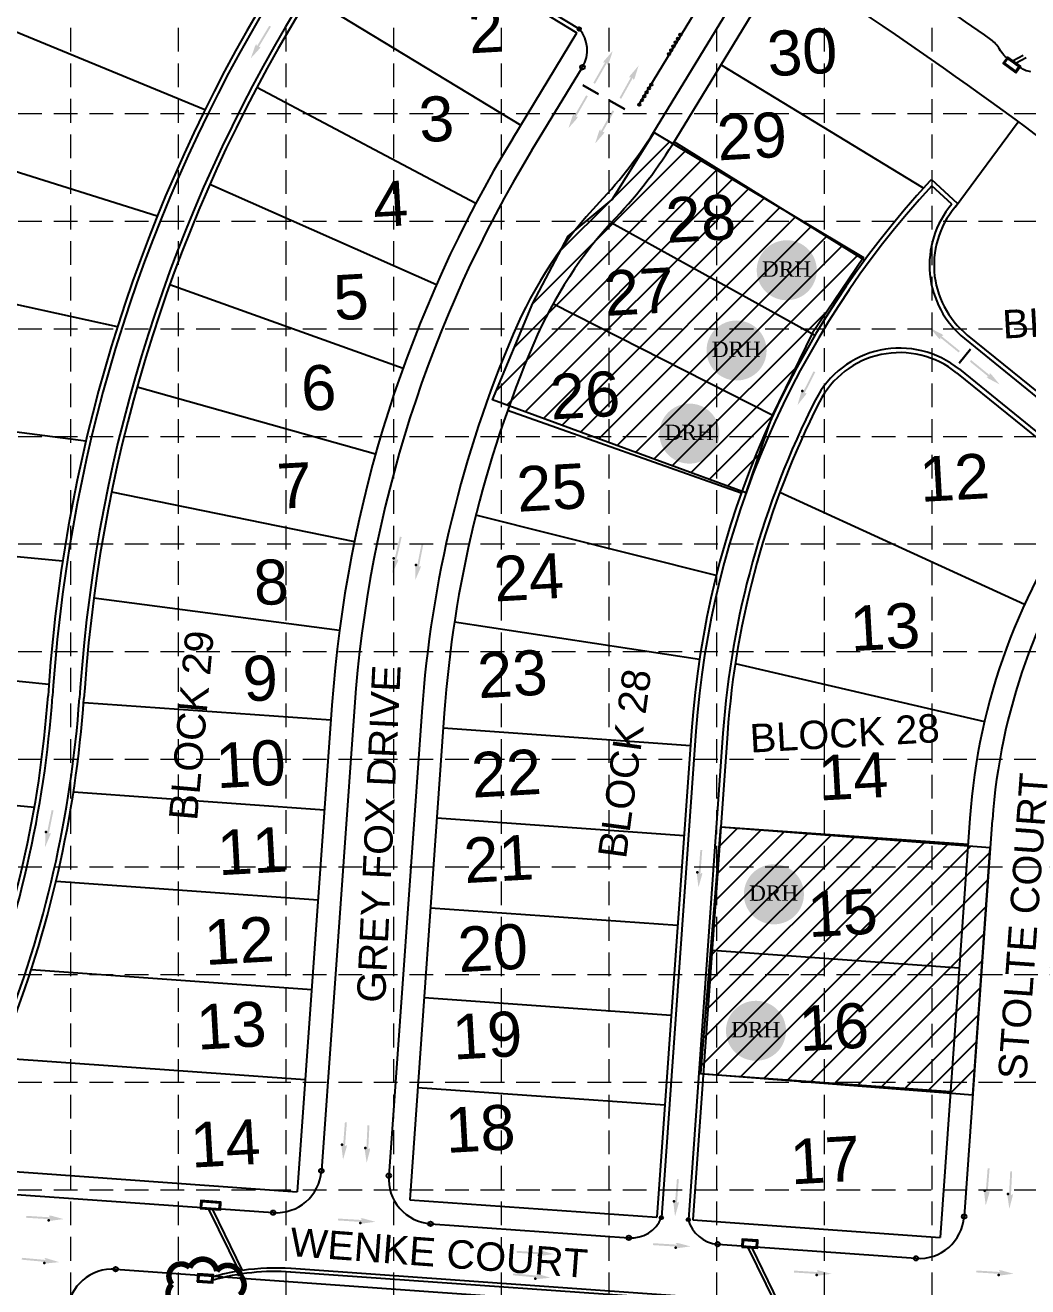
# Model space of a CAD drawing. Header units: feet. Extents: x 7707 to 9528, y 2602 to 5512.
# Drawn here: x 8553 to 8976, y 4470 to 5003 of the extents above; entities that cross this region are included whole.
import ezdxf
from ezdxf.enums import TextEntityAlignment as Align

# ---------------------------------------------------------------- set-up
doc = ezdxf.new("R2010")
doc.units = ezdxf.units.FT
doc.header["$LTSCALE"] = 0.4
doc.header["$MEASUREMENT"] = 0
doc.linetypes.add('HIDDEN', pattern=[0.375, 0.25, -0.125])
for name, color, linetype in [('1 LOT NUMBER', 7, 'Continuous'), ('BASE', 7, 'Continuous'), ('grid', 254, 'HIDDEN'), ('LEGEND', 7, 'Continuous'), ('LOT NUM', 7, 'Continuous'), ('LOTLINE', 7, 'Continuous'), ('PAVING', 7, 'Continuous'), ('ROW', 7, 'Continuous'), ('SODDED LOT', 2, 'Continuous'), ('STORM', 7, 'Continuous'), ('STORM INLET', 7, 'Continuous')]:
    doc.layers.add(name, color=color, linetype=linetype)
doc.styles.add('DRHorton', font='dutcheb.ttf')
doc.styles.get("Standard").update_dxf_attribs({"font": 'ARIAL.TTF'})

# ---------------------------------------------------------------- blocks, each defined once
blk = doc.blocks.new('DRHorton')
h = blk.add_hatch(color=1)
h.paths.add_polyline_path([(78.7, 25.78, 1), (40.43, 25.78, 1)])
h.paths.add_polyline_path([(42.33, 17.91), (76.5, 17.91), (76.5, 34.87), (42.33, 34.87)], flags=24)
at = {"layer": 'BASE', "color": 176, "style": 'DRHorton'}
blk.add_text('DRH', height=9.814, dxfattribs=at).set_placement((59.39, 21.64), align=Align.CENTER)

msp = doc.modelspace()

# ---------------------------------------------------------------- hatches: boundary and pattern name
at = {"layer": 'PAVING', "linetype": 'Continuous', "lineweight": 30}
h = msp.add_hatch(color=256, dxfattribs=at)
edge = h.paths.add_edge_path()
edge.add_line((8652.2, 4993.47), (8651.53, 4993.27))
edge.add_line((8651.53, 4993.27), (8656.7, 5001.9))
edge.add_line((8656.7, 5001.9), (8656, 5002.32))
edge.add_line((8656, 5002.32), (8650.83, 4993.69))
edge.add_line((8650.83, 4993.69), (8650.6, 4994.44))
edge.add_line((8650.6, 4994.44), (8650.6, 4994.44))
edge.add_ellipse((8650.31, 4994.02), major_axis=(0.273, 0.456), ratio=0.285714, start_angle=345.5033, end_angle=485.8315)
edge.add_line((8650.04, 4993.81), (8650.04, 4993.81))
edge.add_line((8650.04, 4993.81), (8648.21, 4988.57))
edge.add_line((8648.21, 4988.57), (8651.93, 4992.68))
edge.add_line((8651.93, 4992.68), (8651.93, 4992.68))
edge.add_ellipse((8651.98, 4993.01), major_axis=(0.273, 0.456), ratio=0.285714, start_angle=235.2731, end_angle=377.1827)
edge.add_line((8652.2, 4993.47), (8652.2, 4993.47))
edge.add_line((8652.2, 4993.47), (8652.2, 4993.47))
edge.add_line((8652.2, 4993.47), (8652.2, 4993.47))
h = msp.add_hatch(color=256, dxfattribs=at)
edge = h.paths.add_edge_path()
edge.add_line((8796.97, 4986.75), (8797.63, 4986.96))
edge.add_line((8797.63, 4986.96), (8792.64, 4978.23))
edge.add_line((8792.64, 4978.23), (8793.35, 4977.83))
edge.add_line((8793.35, 4977.83), (8798.34, 4986.55))
edge.add_line((8798.34, 4986.55), (8798.59, 4985.82))
edge.add_line((8798.59, 4985.82), (8798.59, 4985.81))
edge.add_ellipse((8798.87, 4986.24), major_axis=(-0.264, -0.462), ratio=0.285714, start_angle=345.5033, end_angle=485.8315)
edge.add_line((8799.14, 4986.45), (8799.13, 4986.45))
edge.add_line((8799.13, 4986.45), (8800.86, 4991.73))
edge.add_line((8800.86, 4991.73), (8797.22, 4987.54))
edge.add_line((8797.22, 4987.54), (8797.22, 4987.54))
edge.add_ellipse((8797.18, 4987.22), major_axis=(-0.264, -0.462), ratio=0.285714, start_angle=235.2731, end_angle=377.1827)
edge.add_line((8796.97, 4986.75), (8796.97, 4986.75))
edge.add_line((8796.97, 4986.75), (8796.97, 4986.75))
edge.add_line((8796.97, 4986.75), (8796.97, 4986.75))
h = msp.add_hatch(color=256, dxfattribs=at)
edge = h.paths.add_edge_path()
edge.add_line((8807.91, 4980.48), (8808.57, 4980.69))
edge.add_line((8808.57, 4980.69), (8803.69, 4971.91))
edge.add_line((8803.69, 4971.91), (8804.4, 4971.51))
edge.add_line((8804.4, 4971.51), (8809.29, 4980.3))
edge.add_line((8809.29, 4980.3), (8809.54, 4979.56))
edge.add_line((8809.54, 4979.56), (8809.54, 4979.56))
edge.add_ellipse((8809.82, 4979.99), major_axis=(-0.259, -0.465), ratio=0.285714, start_angle=345.5033, end_angle=485.8315)
edge.add_line((8810.08, 4980.2), (8810.08, 4980.2))
edge.add_line((8810.08, 4980.2), (8811.74, 4985.5))
edge.add_line((8811.74, 4985.5), (8808.15, 4981.27))
edge.add_line((8808.15, 4981.27), (8808.15, 4981.27))
edge.add_ellipse((8808.12, 4980.94), major_axis=(-0.259, -0.465), ratio=0.285714, start_angle=235.2731, end_angle=377.1827)
edge.add_line((8807.91, 4980.48), (8807.91, 4980.48))
edge.add_line((8807.91, 4980.48), (8807.91, 4980.48))
edge.add_line((8807.91, 4980.48), (8807.91, 4980.48))
h = msp.add_hatch(color=256, dxfattribs=at)
edge = h.paths.add_edge_path()
edge.add_line((8784.45, 4964.93), (8784.6, 4964.24))
edge.add_line((8784.6, 4964.24), (8789.62, 4972.96))
edge.add_line((8789.62, 4972.96), (8790.33, 4972.55))
edge.add_line((8790.33, 4972.55), (8785.31, 4963.84))
edge.add_line((8785.31, 4963.84), (8786.07, 4964))
edge.add_line((8786.07, 4964), (8786.07, 4964))
edge.add_ellipse((8785.85, 4963.54), major_axis=(0.265, 0.461), ratio=0.285714, start_angle=-125.8315, end_angle=14.4967, ccw=False)
edge.add_line((8785.8, 4963.21), (8785.8, 4963.21))
edge.add_line((8785.8, 4963.21), (8782.11, 4959.05))
edge.add_line((8782.11, 4959.05), (8783.9, 4964.31))
edge.add_line((8783.9, 4964.31), (8783.9, 4964.31))
edge.add_ellipse((8784.16, 4964.51), major_axis=(0.265, 0.461), ratio=0.285714, start_angle=-17.1827, end_angle=124.7269, ccw=False)
edge.add_line((8784.45, 4964.93), (8784.45, 4964.93))
edge.add_line((8784.45, 4964.93), (8784.45, 4964.93))
edge.add_line((8784.45, 4964.93), (8784.45, 4964.93))
h = msp.add_hatch(color=256, dxfattribs=at)
edge = h.paths.add_edge_path()
edge.add_line((8795.65, 4958.5), (8795.81, 4957.82))
edge.add_line((8795.81, 4957.82), (8800.72, 4966.6))
edge.add_line((8800.72, 4966.6), (8801.44, 4966.2))
edge.add_line((8801.44, 4966.2), (8796.52, 4957.43))
edge.add_line((8796.52, 4957.43), (8797.28, 4957.6))
edge.add_line((8797.28, 4957.6), (8797.28, 4957.6))
edge.add_ellipse((8797.07, 4957.13), major_axis=(0.26, 0.464), ratio=0.285714, start_angle=-125.8315, end_angle=14.4967, ccw=False)
edge.add_line((8797.02, 4956.8), (8797.02, 4956.8))
edge.add_line((8797.02, 4956.8), (8793.38, 4952.6))
edge.add_line((8793.38, 4952.6), (8795.1, 4957.88))
edge.add_line((8795.1, 4957.88), (8795.1, 4957.88))
edge.add_ellipse((8795.36, 4958.08), major_axis=(0.26, 0.464), ratio=0.285714, start_angle=-17.1827, end_angle=124.7269, ccw=False)
edge.add_line((8795.65, 4958.5), (8795.65, 4958.5))
edge.add_line((8795.65, 4958.5), (8795.65, 4958.5))
edge.add_line((8795.65, 4958.5), (8795.65, 4958.5))
h = msp.add_hatch(color=256, dxfattribs=at)
edge = h.paths.add_edge_path()
edge.add_line((8938.98, 4870.14), (8938.88, 4870.83))
edge.add_line((8938.88, 4870.83), (8946.7, 4864.5))
edge.add_line((8946.7, 4864.5), (8947.21, 4865.13))
edge.add_line((8947.21, 4865.13), (8939.4, 4871.46))
edge.add_line((8939.4, 4871.46), (8940.17, 4871.58))
edge.add_line((8940.17, 4871.58), (8940.17, 4871.58))
edge.add_ellipse((8939.79, 4871.94), major_axis=(0.413, -0.335), ratio=0.285714, start_angle=345.5033, end_angle=485.8315)
edge.add_line((8939.63, 4872.23), (8939.63, 4872.23))
edge.add_line((8939.63, 4872.23), (8934.69, 4874.78))
edge.add_line((8934.69, 4874.78), (8938.25, 4870.51))
edge.add_line((8938.25, 4870.51), (8938.25, 4870.51))
edge.add_ellipse((8938.56, 4870.42), major_axis=(0.413, -0.335), ratio=0.285714, start_angle=235.2731, end_angle=377.1827)
edge.add_line((8938.98, 4870.14), (8938.98, 4870.14))
edge.add_line((8938.98, 4870.14), (8938.98, 4870.14))
edge.add_line((8938.98, 4870.14), (8938.98, 4870.14))
h = msp.add_hatch(color=256, dxfattribs=at)
edge = h.paths.add_edge_path()
edge.add_line((8958.51, 4854.27), (8959.21, 4854.31))
edge.add_line((8959.21, 4854.31), (8951.42, 4860.66))
edge.add_line((8951.42, 4860.66), (8951.93, 4861.3))
edge.add_line((8951.93, 4861.3), (8959.73, 4854.95))
edge.add_line((8959.73, 4854.95), (8959.69, 4855.72))
edge.add_line((8959.69, 4855.72), (8959.69, 4855.72))
edge.add_ellipse((8960.11, 4855.43), major_axis=(-0.412, 0.336), ratio=0.285714, start_angle=-125.8315, end_angle=14.4967, ccw=False)
edge.add_line((8960.43, 4855.33), (8960.43, 4855.33))
edge.add_line((8960.43, 4855.33), (8963.94, 4851.02))
edge.add_line((8963.94, 4851.02), (8959.03, 4853.62))
edge.add_line((8959.03, 4853.62), (8959.03, 4853.62))
edge.add_ellipse((8958.88, 4853.91), major_axis=(-0.412, 0.336), ratio=0.285714, start_angle=-17.1827, end_angle=124.7269, ccw=False)
edge.add_line((8958.51, 4854.27), (8958.51, 4854.27))
edge.add_line((8958.51, 4854.27), (8958.51, 4854.27))
edge.add_line((8958.51, 4854.27), (8958.51, 4854.27))
h = msp.add_hatch(color=256, dxfattribs=at)
edge = h.paths.add_edge_path()
edge.add_line((8882.44, 4847.44), (8881.69, 4847.24))
edge.add_line((8881.69, 4847.24), (8886.26, 4856.2))
edge.add_line((8886.26, 4856.2), (8885.53, 4856.56))
edge.add_line((8885.53, 4856.56), (8880.96, 4847.61))
edge.add_line((8880.96, 4847.61), (8880.77, 4848.28))
edge.add_line((8880.77, 4848.28), (8880.77, 4848.28))
edge.add_ellipse((8880.5, 4847.85), major_axis=(0.242, 0.474), ratio=0.285714, start_angle=342.8173, end_angle=484.7269)
edge.add_line((8880.25, 4847.63), (8880.25, 4847.63))
edge.add_line((8880.25, 4847.63), (8878.74, 4842.29))
edge.add_line((8878.74, 4842.29), (8882.21, 4846.63))
edge.add_line((8882.21, 4846.63), (8882.21, 4846.63))
edge.add_ellipse((8882.24, 4846.96), major_axis=(0.242, 0.474), ratio=0.285714, start_angle=234.1685, end_angle=374.4967)
edge.add_line((8882.44, 4847.44), (8882.44, 4847.44))
edge.add_line((8882.44, 4847.44), (8882.44, 4847.44))
h = msp.add_hatch(color=256, dxfattribs=at)
edge = h.paths.add_edge_path()
edge.add_line((8710.26, 4777.22), (8709.58, 4776.85))
edge.add_line((8709.58, 4776.85), (8711.84, 4786.64))
edge.add_line((8711.84, 4786.64), (8711.04, 4786.82))
edge.add_line((8711.04, 4786.82), (8708.79, 4777.03))
edge.add_line((8708.79, 4777.03), (8708.44, 4777.63))
edge.add_line((8708.44, 4777.63), (8708.44, 4777.63))
edge.add_ellipse((8708.28, 4777.15), major_axis=(0.119, 0.518), ratio=0.285714, start_angle=342.8173, end_angle=484.7269)
edge.add_line((8708.09, 4776.88), (8708.09, 4776.88))
edge.add_line((8708.09, 4776.88), (8707.92, 4771.33))
edge.add_line((8707.92, 4771.33), (8710.23, 4776.38))
edge.add_line((8710.23, 4776.38), (8710.23, 4776.38))
edge.add_ellipse((8710.18, 4776.71), major_axis=(0.119, 0.518), ratio=0.285714, start_angle=234.1685, end_angle=374.4967)
edge.add_line((8710.26, 4777.22), (8710.26, 4777.22))
edge.add_line((8710.26, 4777.22), (8710.26, 4777.22))
h = msp.add_hatch(color=256, dxfattribs=at)
edge = h.paths.add_edge_path()
edge.add_line((8719.75, 4774.46), (8719.09, 4774.07))
edge.add_line((8719.09, 4774.07), (8721.06, 4783.93))
edge.add_line((8721.06, 4783.93), (8720.26, 4784.08))
edge.add_line((8720.26, 4784.08), (8718.28, 4774.23))
edge.add_line((8718.28, 4774.23), (8717.92, 4774.82))
edge.add_line((8717.92, 4774.82), (8717.92, 4774.82))
edge.add_ellipse((8717.77, 4774.33), major_axis=(0.105, 0.522), ratio=0.285714, start_angle=342.8173, end_angle=484.7269)
edge.add_line((8717.59, 4774.06), (8717.59, 4774.06))
edge.add_line((8717.59, 4774.06), (8717.58, 4768.51))
edge.add_line((8717.58, 4768.51), (8719.75, 4773.62))
edge.add_line((8719.75, 4773.62), (8719.75, 4773.62))
edge.add_ellipse((8719.69, 4773.95), major_axis=(0.105, 0.522), ratio=0.285714, start_angle=234.1685, end_angle=374.4967)
edge.add_line((8719.75, 4774.47), (8719.75, 4774.46))
edge.add_line((8719.75, 4774.46), (8719.75, 4774.46))
h = msp.add_hatch(color=256, dxfattribs=at)
edge = h.paths.add_edge_path()
edge.add_line((8563.69, 4661.89), (8563.02, 4661.49))
edge.add_line((8563.02, 4661.49), (8565.03, 4671.35))
edge.add_line((8565.03, 4671.35), (8564.23, 4671.51))
edge.add_line((8564.23, 4671.51), (8562.22, 4661.66))
edge.add_line((8562.22, 4661.66), (8561.86, 4662.25))
edge.add_line((8561.86, 4662.25), (8561.85, 4662.25))
edge.add_ellipse((8561.71, 4661.76), major_axis=(0.106, 0.521), ratio=0.285714, start_angle=342.8173, end_angle=484.7269)
edge.add_line((8561.53, 4661.49), (8561.53, 4661.49))
edge.add_line((8561.53, 4661.49), (8561.49, 4655.94))
edge.add_line((8561.49, 4655.94), (8563.68, 4661.05))
edge.add_line((8563.68, 4661.05), (8563.68, 4661.05))
edge.add_ellipse((8563.62, 4661.38), major_axis=(0.106, 0.521), ratio=0.285714, start_angle=234.1685, end_angle=374.4967)
edge.add_line((8563.69, 4661.89), (8563.69, 4661.89))
edge.add_line((8563.69, 4661.89), (8563.69, 4661.89))
h = msp.add_hatch(color=256, dxfattribs=at)
edge = h.paths.add_edge_path()
edge.add_line((8838.41, 4645.04), (8837.79, 4644.56))
edge.add_line((8837.79, 4644.56), (8838.58, 4654.59))
edge.add_line((8838.58, 4654.59), (8837.76, 4654.65))
edge.add_line((8837.76, 4654.65), (8836.98, 4644.63))
edge.add_line((8836.98, 4644.63), (8836.54, 4645.17))
edge.add_line((8836.54, 4645.17), (8836.54, 4645.17))
edge.add_ellipse((8836.46, 4644.67), major_axis=(0.042, 0.53), ratio=0.285714, start_angle=342.8173, end_angle=484.7269)
edge.add_line((8836.31, 4644.38), (8836.31, 4644.38))
edge.add_line((8836.31, 4644.38), (8836.96, 4638.87))
edge.add_line((8836.96, 4638.87), (8838.5, 4644.2))
edge.add_line((8838.5, 4644.2), (8838.5, 4644.2))
edge.add_ellipse((8838.4, 4644.52), major_axis=(0.042, 0.53), ratio=0.285714, start_angle=234.1685, end_angle=374.4967)
edge.add_line((8838.41, 4645.04), (8838.41, 4645.04))
edge.add_line((8838.41, 4645.04), (8838.41, 4645.04))
h = msp.add_hatch(color=256, dxfattribs=at)
edge = h.paths.add_edge_path()
edge.add_line((8688.55, 4530.21), (8687.93, 4529.74))
edge.add_line((8687.93, 4529.74), (8688.71, 4539.76))
edge.add_line((8688.71, 4539.76), (8687.89, 4539.82))
edge.add_line((8687.89, 4539.82), (8687.12, 4529.8))
edge.add_line((8687.12, 4529.8), (8686.68, 4530.35))
edge.add_line((8686.68, 4530.35), (8686.68, 4530.35))
edge.add_ellipse((8686.6, 4529.85), major_axis=(0.041, 0.53), ratio=0.285714, start_angle=342.8173, end_angle=484.7269)
edge.add_line((8686.45, 4529.55), (8686.45, 4529.55))
edge.add_line((8686.45, 4529.55), (8687.1, 4524.04))
edge.add_line((8687.1, 4524.04), (8688.64, 4529.38))
edge.add_line((8688.64, 4529.38), (8688.64, 4529.38))
edge.add_ellipse((8688.54, 4529.7), major_axis=(0.041, 0.53), ratio=0.285714, start_angle=234.1685, end_angle=374.4967)
edge.add_line((8688.55, 4530.22), (8688.55, 4530.21))
edge.add_line((8688.55, 4530.21), (8688.55, 4530.21))
h = msp.add_hatch(color=256, dxfattribs=at)
edge = h.paths.add_edge_path()
edge.add_line((8698.34, 4528.89), (8697.74, 4528.4))
edge.add_line((8697.74, 4528.4), (8698.23, 4538.45))
edge.add_line((8698.23, 4538.45), (8697.42, 4538.48))
edge.add_line((8697.42, 4538.48), (8696.92, 4528.44))
edge.add_line((8696.92, 4528.44), (8696.47, 4528.97))
edge.add_line((8696.47, 4528.97), (8696.47, 4528.98))
edge.add_ellipse((8696.4, 4528.47), major_axis=(0.026, 0.531), ratio=0.285714, start_angle=342.8173, end_angle=484.7269)
edge.add_line((8696.26, 4528.17), (8696.26, 4528.17))
edge.add_line((8696.26, 4528.17), (8697.07, 4522.68))
edge.add_line((8697.07, 4522.68), (8698.46, 4528.06))
edge.add_line((8698.46, 4528.06), (8698.46, 4528.06))
edge.add_ellipse((8698.35, 4528.38), major_axis=(0.026, 0.531), ratio=0.285714, start_angle=234.1685, end_angle=374.4967)
edge.add_line((8698.34, 4528.89), (8698.34, 4528.89))
edge.add_line((8698.34, 4528.89), (8698.34, 4528.89))
h = msp.add_hatch(color=256, dxfattribs=at)
edge = h.paths.add_edge_path()
edge.add_line((8959.55, 4510.83), (8958.94, 4510.36))
edge.add_line((8958.94, 4510.36), (8959.74, 4520.38))
edge.add_line((8959.74, 4520.38), (8958.92, 4520.45))
edge.add_line((8958.92, 4520.45), (8958.12, 4510.43))
edge.add_line((8958.12, 4510.43), (8957.69, 4510.97))
edge.add_line((8957.69, 4510.97), (8957.69, 4510.97))
edge.add_ellipse((8957.6, 4510.47), major_axis=(0.042, 0.53), ratio=0.285714, start_angle=342.8173, end_angle=484.7269)
edge.add_line((8957.45, 4510.18), (8957.45, 4510.18))
edge.add_line((8957.45, 4510.18), (8958.09, 4504.66))
edge.add_line((8958.09, 4504.66), (8959.65, 4510))
edge.add_line((8959.65, 4510), (8959.65, 4510))
edge.add_ellipse((8959.55, 4510.32), major_axis=(0.042, 0.53), ratio=0.285714, start_angle=234.1685, end_angle=374.4967)
edge.add_line((8959.55, 4510.83), (8959.55, 4510.83))
edge.add_line((8959.55, 4510.83), (8959.55, 4510.83))
h = msp.add_hatch(color=256, dxfattribs=at)
edge = h.paths.add_edge_path()
edge.add_line((8969.35, 4509.49), (8968.74, 4509))
edge.add_line((8968.74, 4509), (8969.26, 4519.04))
edge.add_line((8969.26, 4519.04), (8968.44, 4519.08))
edge.add_line((8968.44, 4519.08), (8967.93, 4509.04))
edge.add_line((8967.93, 4509.04), (8967.48, 4509.58))
edge.add_line((8967.48, 4509.58), (8967.48, 4509.58))
edge.add_ellipse((8967.41, 4509.07), major_axis=(0.027, 0.531), ratio=0.285714, start_angle=342.8173, end_angle=484.7269)
edge.add_line((8967.27, 4508.78), (8967.27, 4508.78))
edge.add_line((8967.27, 4508.78), (8968.06, 4503.28))
edge.add_line((8968.06, 4503.28), (8969.46, 4508.66))
edge.add_line((8969.46, 4508.66), (8969.46, 4508.66))
edge.add_ellipse((8969.36, 4508.98), major_axis=(0.027, 0.531), ratio=0.285714, start_angle=234.1685, end_angle=374.4967)
edge.add_line((8969.34, 4509.49), (8969.35, 4509.49))
edge.add_line((8969.35, 4509.49), (8969.35, 4509.49))
h = msp.add_hatch(color=256, dxfattribs=at)
edge = h.paths.add_edge_path()
edge.add_line((8828.53, 4506.28), (8827.92, 4505.81))
edge.add_line((8827.92, 4505.81), (8828.7, 4515.83))
edge.add_line((8828.7, 4515.83), (8827.89, 4515.89))
edge.add_line((8827.89, 4515.89), (8827.1, 4505.87))
edge.add_line((8827.1, 4505.87), (8826.67, 4506.42))
edge.add_line((8826.67, 4506.42), (8826.67, 4506.42))
edge.add_ellipse((8826.58, 4505.91), major_axis=(0.042, 0.53), ratio=0.285714, start_angle=342.8173, end_angle=484.7269)
edge.add_line((8826.44, 4505.62), (8826.44, 4505.62))
edge.add_line((8826.44, 4505.62), (8827.09, 4500.11))
edge.add_line((8827.09, 4500.11), (8828.63, 4505.45))
edge.add_line((8828.63, 4505.45), (8828.63, 4505.44))
edge.add_ellipse((8828.53, 4505.76), major_axis=(0.042, 0.53), ratio=0.285714, start_angle=234.1685, end_angle=374.4967)
edge.add_line((8828.53, 4506.28), (8828.53, 4506.28))
edge.add_line((8828.53, 4506.28), (8828.53, 4506.28))
h = msp.add_hatch(color=256, dxfattribs=at)
edge = h.paths.add_edge_path()
edge.add_line((8563.06, 4500.33), (8563.55, 4499.72))
edge.add_line((8563.55, 4499.72), (8553.51, 4500.34))
edge.add_line((8553.51, 4500.34), (8553.46, 4499.53))
edge.add_line((8553.46, 4499.53), (8563.49, 4498.9))
edge.add_line((8563.49, 4498.9), (8562.96, 4498.46))
edge.add_line((8562.96, 4498.46), (8562.96, 4498.46))
edge.add_ellipse((8563.46, 4498.38), major_axis=(-0.531, 0.033), ratio=0.285714, start_angle=342.8173, end_angle=484.7269)
edge.add_line((8563.75, 4498.24), (8563.75, 4498.24))
edge.add_line((8563.75, 4498.24), (8569.26, 4498.97))
edge.add_line((8569.26, 4498.97), (8563.9, 4500.43))
edge.add_line((8563.9, 4500.43), (8563.9, 4500.43))
edge.add_ellipse((8563.58, 4500.33), major_axis=(-0.531, 0.033), ratio=0.285714, start_angle=234.1685, end_angle=374.4967)
edge.add_line((8563.06, 4500.32), (8563.06, 4500.33))
edge.add_line((8563.06, 4500.33), (8563.06, 4500.33))
h = msp.add_hatch(color=256, dxfattribs=at)
edge = h.paths.add_edge_path()
edge.add_line((8694.56, 4499.19), (8695.04, 4498.58))
edge.add_line((8695.04, 4498.58), (8685, 4499.2))
edge.add_line((8685, 4499.2), (8684.96, 4498.39))
edge.add_line((8684.96, 4498.39), (8694.99, 4497.76))
edge.add_line((8694.99, 4497.76), (8694.45, 4497.32))
edge.add_line((8694.45, 4497.32), (8694.45, 4497.32))
edge.add_ellipse((8694.95, 4497.24), major_axis=(-0.531, 0.033), ratio=0.285714, start_angle=342.8173, end_angle=484.7269)
edge.add_line((8695.25, 4497.1), (8695.25, 4497.1))
edge.add_line((8695.25, 4497.1), (8700.75, 4497.83))
edge.add_line((8700.75, 4497.83), (8695.39, 4499.29))
edge.add_line((8695.39, 4499.29), (8695.39, 4499.29))
edge.add_ellipse((8695.07, 4499.19), major_axis=(-0.531, 0.033), ratio=0.285714, start_angle=234.1685, end_angle=374.4967)
edge.add_line((8694.56, 4499.18), (8694.56, 4499.19))
edge.add_line((8694.56, 4499.19), (8694.56, 4499.19))
h = msp.add_hatch(color=256, dxfattribs=at)
edge = h.paths.add_edge_path()
edge.add_line((8769.86, 4485.55), (8770.34, 4484.94))
edge.add_line((8770.34, 4484.94), (8760.31, 4485.57))
edge.add_line((8760.31, 4485.57), (8760.26, 4484.75))
edge.add_line((8760.26, 4484.75), (8770.29, 4484.12))
edge.add_line((8770.29, 4484.12), (8769.75, 4483.68))
edge.add_line((8769.75, 4483.68), (8769.75, 4483.68))
edge.add_ellipse((8770.26, 4483.6), major_axis=(-0.531, 0.033), ratio=0.285714, start_angle=342.8173, end_angle=484.7269)
edge.add_line((8770.55, 4483.46), (8770.55, 4483.46))
edge.add_line((8770.55, 4483.46), (8776.05, 4484.2))
edge.add_line((8776.05, 4484.2), (8770.69, 4485.66))
edge.add_line((8770.69, 4485.66), (8770.69, 4485.66))
edge.add_ellipse((8770.37, 4485.55), major_axis=(-0.531, 0.033), ratio=0.285714, start_angle=234.1685, end_angle=374.4967)
edge.add_line((8769.86, 4485.55), (8769.86, 4485.55))
edge.add_line((8769.86, 4485.55), (8769.86, 4485.55))
h = msp.add_hatch(color=256, dxfattribs=at)
edge = h.paths.add_edge_path()
edge.add_line((8827.43, 4488.79), (8827.92, 4488.18))
edge.add_line((8827.92, 4488.18), (8817.88, 4488.81))
edge.add_line((8817.88, 4488.81), (8817.83, 4487.99))
edge.add_line((8817.83, 4487.99), (8827.86, 4487.36))
edge.add_line((8827.86, 4487.36), (8827.33, 4486.92))
edge.add_line((8827.33, 4486.92), (8827.33, 4486.92))
edge.add_ellipse((8827.83, 4486.84), major_axis=(-0.531, 0.033), ratio=0.285714, start_angle=342.8173, end_angle=484.7269)
edge.add_line((8828.13, 4486.7), (8828.12, 4486.7))
edge.add_line((8828.12, 4486.7), (8833.63, 4487.44))
edge.add_line((8833.63, 4487.44), (8828.27, 4488.89))
edge.add_line((8828.27, 4488.89), (8828.27, 4488.89))
edge.add_ellipse((8827.95, 4488.79), major_axis=(-0.531, 0.033), ratio=0.285714, start_angle=234.1685, end_angle=374.4967)
edge.add_line((8827.43, 4488.79), (8827.43, 4488.79))
edge.add_line((8827.43, 4488.79), (8827.43, 4488.79))
h = msp.add_hatch(color=256, dxfattribs=at)
edge = h.paths.add_edge_path()
edge.add_line((8561.24, 4482.35), (8561.7, 4481.73))
edge.add_line((8561.7, 4481.73), (8551.69, 4482.65))
edge.add_line((8551.69, 4482.65), (8551.62, 4481.84))
edge.add_line((8551.62, 4481.84), (8561.63, 4480.91))
edge.add_line((8561.63, 4480.91), (8561.08, 4480.49))
edge.add_line((8561.08, 4480.49), (8561.08, 4480.49))
edge.add_ellipse((8561.58, 4480.4), major_axis=(-0.53, 0.049), ratio=0.285714, start_angle=342.8173, end_angle=484.7269)
edge.add_line((8561.87, 4480.24), (8561.87, 4480.24))
edge.add_line((8561.87, 4480.24), (8567.39, 4480.82))
edge.add_line((8567.39, 4480.82), (8562.07, 4482.43))
edge.add_line((8562.07, 4482.43), (8562.08, 4482.43))
edge.add_ellipse((8561.75, 4482.34), major_axis=(-0.53, 0.049), ratio=0.285714, start_angle=234.1685, end_angle=374.4967)
edge.add_line((8561.24, 4482.35), (8561.24, 4482.35))
edge.add_line((8561.24, 4482.35), (8561.24, 4482.35))
h = msp.add_hatch(color=256, dxfattribs=at)
edge = h.paths.add_edge_path()
edge.add_line((8768.41, 4475.77), (8768.87, 4475.15))
edge.add_line((8768.87, 4475.15), (8758.86, 4476.06))
edge.add_line((8758.86, 4476.06), (8758.79, 4475.25))
edge.add_line((8758.79, 4475.25), (8768.8, 4474.33))
edge.add_line((8768.8, 4474.33), (8768.25, 4473.91))
edge.add_line((8768.25, 4473.91), (8768.25, 4473.91))
edge.add_ellipse((8768.75, 4473.81), major_axis=(-0.53, 0.048), ratio=0.285714, start_angle=342.8173, end_angle=484.7269)
edge.add_line((8769.04, 4473.66), (8769.04, 4473.66))
edge.add_line((8769.04, 4473.66), (8774.56, 4474.24))
edge.add_line((8774.56, 4474.24), (8769.24, 4475.85))
edge.add_line((8769.24, 4475.85), (8769.24, 4475.85))
edge.add_ellipse((8768.92, 4475.76), major_axis=(-0.53, 0.048), ratio=0.285714, start_angle=234.1685, end_angle=374.4967)
edge.add_line((8768.41, 4475.77), (8768.41, 4475.77))
edge.add_line((8768.41, 4475.77), (8768.41, 4475.77))
h = msp.add_hatch(color=256, dxfattribs=at)
edge = h.paths.add_edge_path()
edge.add_line((8886.87, 4477.22), (8887.35, 4476.61))
edge.add_line((8887.35, 4476.61), (8877.32, 4477.24))
edge.add_line((8877.32, 4477.24), (8877.27, 4476.43))
edge.add_line((8877.27, 4476.43), (8887.3, 4475.8))
edge.add_line((8887.3, 4475.8), (8886.77, 4475.36))
edge.add_line((8886.77, 4475.36), (8886.77, 4475.35))
edge.add_ellipse((8887.27, 4475.28), major_axis=(-0.531, 0.033), ratio=0.285714, start_angle=342.8173, end_angle=484.7269)
edge.add_line((8887.56, 4475.13), (8887.56, 4475.13))
edge.add_line((8887.56, 4475.13), (8893.07, 4475.87))
edge.add_line((8893.07, 4475.87), (8887.7, 4477.33))
edge.add_line((8887.7, 4477.33), (8887.71, 4477.33))
edge.add_ellipse((8887.39, 4477.23), major_axis=(-0.531, 0.033), ratio=0.285714, start_angle=234.1685, end_angle=374.4967)
edge.add_line((8886.87, 4477.22), (8886.87, 4477.22))
edge.add_line((8886.87, 4477.22), (8886.87, 4477.22))
h = msp.add_hatch(color=256, dxfattribs=at)
edge = h.paths.add_edge_path()
edge.add_line((8963.66, 4477.27), (8964.14, 4476.66))
edge.add_line((8964.14, 4476.66), (8954.11, 4477.29))
edge.add_line((8954.11, 4477.29), (8954.06, 4476.48))
edge.add_line((8954.06, 4476.48), (8964.09, 4475.85))
edge.add_line((8964.09, 4475.85), (8963.55, 4475.41))
edge.add_line((8963.55, 4475.41), (8963.55, 4475.41))
edge.add_ellipse((8964.06, 4475.33), major_axis=(-0.531, 0.033), ratio=0.285714, start_angle=342.8173, end_angle=484.7269)
edge.add_line((8964.35, 4475.19), (8964.35, 4475.19))
edge.add_line((8964.35, 4475.19), (8969.85, 4475.92))
edge.add_line((8969.85, 4475.92), (8964.49, 4477.38))
edge.add_line((8964.49, 4477.38), (8964.49, 4477.38))
edge.add_ellipse((8964.17, 4477.28), major_axis=(-0.531, 0.033), ratio=0.285714, start_angle=234.1685, end_angle=374.4967)
edge.add_line((8963.66, 4477.27), (8963.66, 4477.27))
edge.add_line((8963.66, 4477.27), (8963.66, 4477.27))
at = {"layer": 'SODDED LOT'}
h = msp.add_hatch(dxfattribs=at)
h.set_pattern_fill('ANSI31', color=256, scale=60, style=0)
edge = h.paths.add_edge_path()
edge.add_line((8511.59, 3563.26), (8499.51, 3556.67))
edge.add_line((8499.51, 3556.67), (8500.06, 3482.04))
edge.add_arc((8452.01, 3481.69), 48.05, -77.1096, 0.4214, ccw=False)
edge.add_line((8462.73, 3434.85), (8543.98, 3437.04))
edge.add_line((8543.98, 3437.04), (8557.16, 3438.14))
edge.add_line((8557.16, 3438.14), (8553.86, 3544.05))
edge.add_line((8553.86, 3544.05), (8547.27, 3558.87))
edge.add_line((8547.27, 3558.87), (8536.84, 3563.81))
edge.add_line((8536.84, 3563.81), (8511.59, 3563.26))
h.paths.add_polyline_path([(8440.77, 3561.61), (8445.71, 3447.47), (8457.24, 3448.56), (8471.51, 3456.25), (8486.34, 3474.36), (8486.89, 3510.58), (8486.34, 3554.48), (8479.75, 3561.61), (8462.18, 3561.61)])
h.paths.add_polyline_path([(8365.56, 3558.87), (8369.95, 3445.27), (8407.28, 3448.56), (8403.44, 3558.32)])
h.paths.add_polyline_path([(8253.02, 3554.48), (8255.22, 3440.33), (8330.43, 3443.63), (8326.03, 3557.77)])
h.paths.add_polyline_path([(8137.19, 3551.18), (8212.4, 3553.93), (8214.04, 3439.24), (8141.58, 3437.04)])
h.paths.add_polyline_path([(7991.16, 3556.67), (7980.18, 3545.15), (7980.18, 3467.22), (7992.26, 3447.47), (8007.63, 3435.39), (8035.08, 3433.2), (8102.6, 3435.39), (8100.4, 3549.54), (8057.04, 3548.44), (8021.9, 3551.73)])
h.paths.add_polyline_path([(8117.09, 3695.27), (8076.6, 3693.6), (8040.54, 3695.27), (8002.82, 3700.26), (7966.77, 3711.9), (7935.71, 3722.44), (7906.31, 3736.85), (7894.1, 3734.63), (7872.47, 3686.4), (7859.71, 3642.59), (7855.83, 3620.41), (7857.5, 3611.54), (7864.71, 3604.33), (7881.35, 3599.34), (8032.22, 3581.6), (8063.84, 3579.94), (8119.31, 3581.05)])
h.paths.add_polyline_path([(8381.66, 3717.54), (8306.56, 3714.74), (8284.7, 3712.5), (8262.85, 3704.66), (8238.19, 3697.37), (8231.46, 3698.49), (8233.7, 3584.21), (8385.58, 3589.25)])
h.paths.add_polyline_path([(8457.88, 3706.9), (8497.11, 3708.02), (8499.35, 3592.05), (8461.24, 3591.49)])
edge = h.paths.add_edge_path()
edge.add_line((8822.81, 3572.72), (8675.01, 3568.19))
edge.add_line((8675.01, 3568.19), (8664.25, 3560.26))
edge.add_line((8664.25, 3560.26), (8666.52, 3490.07))
edge.add_arc((8704.24, 3491.29), 37.74, 181.8483, 288.7143)
edge.add_line((8716.35, 3455.54), (8824.5, 3459.51))
edge.add_line((8824.5, 3459.51), (8822.81, 3572.72))
h.paths.add_polyline_path([(8643.77, 3712.11), (8757.98, 3715.37), (8760.43, 3601.2), (8647.85, 3597.94)])
h.paths.add_polyline_path([(8911.36, 3721.08), (9023.13, 3721.9), (9030.47, 3610.99), (8913.81, 3605.28)])
h.paths.add_polyline_path([(9045.16, 3997.54), (9096.55, 4005.7), (9109.61, 3897.23), (9058.21, 3886.63)])
h.paths.add_polyline_path([(8295.91, 4788.16), (8286.08, 4739.04), (8183.18, 4747.71), (8181.45, 4785.85), (8182.6, 4797.41)])
h.paths.add_polyline_path([(8909.11, 4064.13), (8916.7, 4182.07), (8813.32, 4189.08), (8805.14, 4072.31)])
h.paths.add_polyline_path([(9113.56, 4311.82), (9150.81, 4309.33), (9141.71, 4195.14), (9104.87, 4197.63)])
h.paths.add_polyline_path([(8960.42, 4322.57), (8998.91, 4320.09), (8991.46, 4205.9), (8953.39, 4208.38)])
h.paths.add_polyline_path([(8779.95, 4454.8), (8856.88, 4449.17), (8848.43, 4343.2), (8772.91, 4348.83)])
h.paths.add_polyline_path([(9083.68, 4442.56), (9121.9, 4439.9), (9114.26, 4324.61), (9075.37, 4327.27)])
h.paths.add_polyline_path([(8960.02, 4655.59), (8846.29, 4664.29), (8837.86, 4560.36), (8952.61, 4551.33)])
h.paths.add_polyline_path([(9105.68, 4641.39), (8991.09, 4670.52), (8985.16, 4604.85), (9099.26, 4594.97), (9101.73, 4630.52)])
h.paths.add_polyline_path([(8767.15, 4885.33), (8781.98, 4913.5), (8800.52, 4929.07), (8818.32, 4957.24), (8906.58, 4904.6), (8885.07, 4872.72), (8868.02, 4837.88), (8856.89, 4805.26), (8750.09, 4844.55)])
h.paths.add_polyline_path([(8093.95, 4378.38), (8129.7, 4350.01), (8197.52, 4443.59), (8171.35, 4466.43)])
h.paths.add_polyline_path([(7911.82, 4363.19), (8000.02, 4434.8), (8034.36, 4395.45), (8071.65, 4360.24), (7994.4, 4270.58), (7947.34, 4315.85)])
h.paths.add_polyline_path([(8029, 4444.44), (8118.82, 4516.82), (8094.45, 4553.71), (8081.91, 4555.8), (7999.75, 4508.47), (7996.97, 4490.37)])
h.paths.add_polyline_path([(8300.44, 4842.92), (8186.6, 4850.53), (8182.79, 4798.3), (8296.98, 4791.03)])
h.paths.add_polyline_path([(8201.65, 5015.05), (8316.59, 4996.9), (8302.44, 4895.45), (8190.1, 4904.95)])
h.paths.add_polyline_path([(8154.45, 4824.02), (8038.86, 4829.3), (8039.13, 4768.47), (8151.95, 4772.91)])
h.paths.add_polyline_path([(8162.03, 4929.26), (8048.42, 4937.79), (8043.03, 4884.82), (8157.54, 4875.84)])
h.paths.add_polyline_path([(8196.8, 5133.79), (8086.06, 5164.33), (8073.34, 5109.3), (8184.71, 5083.22)])

# ---------------------------------------------------------------- linework, layer by layer
at = {"layer": 'BASE', "color": 170, "const_width": 2.36}
msp.add_lwpolyline([(8634.41, 4462.9, 0.520567), (8634.41, 4462.9, 0.765195), (8643.49, 4466.95, 0.417879), (8643.93, 4474.99, 0.6649), (8633.86, 4477.01, 0.744833), (8622.47, 4478.52, 0.975642), (8615, 4471.49, 0.520567), (8616.35, 4462.54, 0.520567), (8622.88, 4462.83, 0.540264), (8634.41, 4462.9)], format="xyb", close=True, dxfattribs=at)
at = {"layer": 'grid', "color": 252, "linetype": 'HIDDEN', "lineweight": 0, "ltscale": 100}
for p, q in [((8572.32, 2831.43), (8572.32, 5464.7)), ((8617.72, 2831.43), (8617.72, 5464.7)), ((8663.12, 2831.42), (8663.12, 5464.7)), ((8708.52, 2831.41), (8708.52, 5464.7)), ((8753.92, 2831.4), (8753.92, 5464.7)), ((8799.32, 2831.4), (8799.32, 5464.7)), ((8844.71, 2831.39), (8844.71, 5464.7)), ((8890.11, 2831.38), (8890.11, 5464.7)), ((8935.51, 2831.38), (8935.51, 5464.7)), ((7755.13, 4965.31), (9480.3, 4965.31)), ((7755.13, 4919.91), (9480.3, 4919.91)), ((7755.13, 4874.51), (9480.3, 4874.51)), ((7755.13, 4829.11), (9480.3, 4829.11)), ((7755.13, 4783.72), (9480.3, 4783.72)), ((7755.13, 4738.32), (9480.3, 4738.32)), ((7755.13, 4692.92), (9480.3, 4692.92)), ((7755.13, 4647.52), (9480.3, 4647.52)), ((7755.13, 4602.12), (9480.3, 4602.12)), ((7755.13, 4556.72), (9480.3, 4556.72)), ((7755.13, 4511.32), (9480.3, 4511.32))]:
    msp.add_line(p, q, dxfattribs=at)
at = {"layer": 'LOTLINE'}
for p, q in [((8628.84, 4966.84), (8514.23, 5014.11)), ((8672.77, 5014.65), (8762.05, 4960.35)), ((8931.88, 4933.83), (8846.45, 4985.78)), ((8650.77, 4976.34), (8743.11, 4927.41)), ((8945.16, 4925.76), (8971.73, 4961.83)), ((8608.73, 4921.93), (8493.89, 4958.03)), ((8907.02, 4903.41), (8826.7, 4953.31)), ((8630.94, 4935.45), (8726.53, 4893.22)), ((8886.07, 4871.69), (8800.23, 4919.25)), ((8591.95, 4875.27), (8478.48, 4900.4)), ((8614.06, 4893.24), (8712.42, 4857.93)), ((8868.35, 4837.95), (8775.62, 4884.96)), ((8600.24, 4849.94), (8700.86, 4821.73)), ((8578.66, 4827.05), (8468.12, 4841.65)), ((8854.97, 4805.15), (8756.47, 4840.06)), ((8589.54, 4805.77), (8691.92, 4784.8)), ((8871.28, 4805.54), (8974.48, 4758.29)), ((8844.51, 4770.49), (8743.15, 4795.9)), ((8568.86, 4776.42), (8462.91, 4786.64)), ((8582.01, 4760.95), (8685.62, 4747.33)), ((8837.39, 4735.01), (8734.07, 4750.68)), ((8563.04, 4724.49), (8455.69, 4734.84)), ((8852.51, 4733.34), (8957.58, 4708.84)), ((8577.74, 4716.92), (8681.98, 4709.5)), ((8729.36, 4706.13), (8833.6, 4698.72)), ((8556.94, 4672.59), (8442.95, 4683.58)), ((8573.42, 4679.13), (8679.28, 4671.6)), ((8726.66, 4668.23), (8830.9, 4660.81)), ((8846.4, 4664.47), (8950.64, 4657.06)), ((8566.08, 4641.56), (8676.59, 4633.69)), ((8723.97, 4630.32), (8828.2, 4622.91)), ((8842.69, 4612.35), (8946.93, 4604.94)), ((8555.63, 4604.2), (8673.89, 4595.79)), ((8721.27, 4592.42), (8825.51, 4585)), ((8542.33, 4567.05), (8671.19, 4557.89)), ((8838.98, 4560.23), (8943.22, 4552.82)), ((8718.57, 4554.51), (8822.81, 4547.1))]:
    msp.add_line(p, q, dxfattribs=at)
at = {"layer": 'PAVING'}
for p, q in [((8729.91, 5035.49), (8786.73, 5000.94)), ((8812.11, 4969.53), (8849.27, 5030.63)), ((8819.32, 4959.44), (8850.7, 5011.05)), ((8766.78, 4949.83), (8788.06, 4984.83)), ((8943.76, 4927.04), (8935.36, 4934.82)), ((8949.14, 4870.39), (9004.53, 4825.39)), ((8947.04, 4857.4), (9005.27, 4810.11)), ((8564.92, 4724.04), (8564.59, 4719.52)), ((8576.29, 4723.23), (8575.97, 4718.71)), ((8691.9, 4715.01), (8677.97, 4519.31)), ((8720.32, 4712.99), (8706.4, 4517.28)), ((8835.93, 4704.76), (8821.33, 4499.58)), ((8847.3, 4703.95), (8832.71, 4498.78)), ((8960.89, 4667.39), (8948.99, 4500.03)), ((8547.37, 4509.55), (8657.67, 4501.7)), ((8724.01, 4496.98), (8807.6, 4491.04)), ((8845.09, 4488.37), (8928.69, 4482.42)), ((8591.21, 4477.86), (9197.68, 4434.71))]:
    msp.add_line(p, q, dxfattribs=at)
at = {"layer": 'PAVING', "linetype": 'Continuous', "lineweight": 30}
for p, q in [((8794.77, 4973.49), (8788.2, 4977.3)), ((8805.87, 4967.18), (8799.25, 4970.92)), ((8951.72, 4865.83), (8946.9, 4859.96))]:
    msp.add_line(p, q, dxfattribs=at)
at = {"layer": 'PAVING'}
for centre, radius in [((8786.73, 5000.94), 0.713), ((8828.32, 4996.91), 0.475), ((8829.28, 4998.55), 0.475), ((8825.45, 4991.98), 0.475), ((8826.41, 4993.63), 0.475), ((8827.37, 4995.27), 0.475), ((8824.5, 4990.34), 0.475), ((8788.06, 4984.83), 0.95), ((8816.11, 4975.86), 0.475), ((8817.06, 4977.5), 0.475), ((8813.25, 4970.93), 0.475), ((8814.2, 4972.58), 0.475), ((8815.16, 4974.22), 0.475), ((8812.03, 4969.06), 0.475), ((8677.97, 4519.31), 0.95), ((8706.4, 4517.28), 0.95), ((8657.67, 4501.7), 0.95), ((8724.01, 4496.98), 0.95), ((8821.33, 4499.58), 0.713), ((8832.71, 4498.78), 0.713), ((8948.99, 4500.03), 0.95), ((8807.6, 4491.04), 0.95), ((8845.09, 4488.37), 0.95), ((8928.69, 4482.42), 0.95), ((8591.21, 4477.86), 0.95)]:
    msp.add_circle(centre, radius, dxfattribs=at)
for centre, radius, start, end in [((7933.72, 3552.46), 1771.75, 54.59452, 56.265), ((9214.03, 4677.86), 650.75, 148.69646, 175.93064), ((9214.03, 4677.86), 639.35, 148.69646, 175.93064), ((8776.28, 4991.97), 13.78, 328.8036, 40.6167), ((8952.77, 4986.11), 12.83, 29.4822, 54.5945), ((8979.47, 4995.57), 12.82, 236.9481, 258.8333), ((8656.98, 5058.16), 190, 316.7058, 328.6965), ((9214.03, 4677.86), 523.45, 148.6965, 175.9306), ((9214.03, 4677.86), 379.05, 137.3205, 175.9306), ((8933.56, 4797.58), 190, 136.7058, 156.8849), ((8974.29, 4901.36), 39.9, 139.9252, 230.9143), ((9214.03, 4677.86), 494.95, 156.8849, 175.9306), ((8921.88, 4826.43), 39.9, 50.9146, 153.0445), ((9214.03, 4677.86), 367.65, 153.0445, 175.9306), ((9212.01, 4649.52), 251.75, 145.0435, 175.9306), ((8096.48, 4752.82), 469.3, 338.2982, 355.9306), ((8096.48, 4752.82), 480.7, 338.2982, 355.9306), ((8659.02, 4520.66), 19, 265.9306, 355.9306), ((8725.35, 4515.94), 19, 175.9306, 265.9306), ((8808.58, 4504.78), 13.78, 265.9306, 337.8506), ((8846.07, 4502.11), 13.78, 194.0107, 265.9306), ((8930.04, 4501.37), 19, 265.9306, 355.9306), ((8589.86, 4458.91), 19, 85.9306, 175.9306)]:
    msp.add_arc(centre, radius, start, end, dxfattribs=at)
at = {"layer": 'PAVING', "extrusion": (0, 0, -1)}
for centre, radius, start, end in [((-8975.1, 4998.73), 12.83, 302.8809, 330.5178), ((-7933.72, 3552.46), 1769.38, 125.77627, 125.94995)]:
    msp.add_arc(centre, radius, start, end, dxfattribs=at)
at = {"layer": 'PAVING', "linetype": 'Continuous', "lineweight": 30}
for p in [(8880.77, 4848.28), (8708.44, 4777.63), (8717.92, 4774.82), (8561.86, 4662.25), (8836.54, 4645.17), (8686.68, 4530.35), (8696.47, 4528.97), (8957.69, 4510.97), (8967.48, 4509.58), (8826.67, 4506.42), (8562.96, 4498.46), (8694.45, 4497.32), (8827.33, 4486.92), (8561.08, 4480.49), (8769.75, 4483.68), (8886.77, 4475.36), (8963.55, 4475.41), (8768.25, 4473.91)]:
    msp.add_point(p, dxfattribs=at)
at = {"layer": 'ROW'}
for p, q in [((8728.93, 5033.86), (8785.75, 4999.31)), ((8827.44, 4954.51), (8863.14, 5013.22)), ((8758.66, 4954.77), (8785.75, 4999.31)), ((8934.53, 4936.72), (8935.26, 4937.51)), ((8946.41, 4927.18), (8935.26, 4937.51)), ((8950.33, 4871.86), (9005.73, 4826.86)), ((8945.84, 4855.93), (9004.07, 4808.63)), ((8563.02, 4724.18), (8562.7, 4719.65)), ((8578.18, 4723.1), (8577.86, 4718.57)), ((8682.42, 4715.68), (8667.82, 4510.51)), ((8729.8, 4712.31), (8715.2, 4507.13)), ((8834.04, 4704.9), (8819.44, 4499.72)), ((8849.2, 4703.82), (8834.6, 4498.64)), ((8951.42, 4668.06), (8938.84, 4491.22)), ((8536.87, 4519.82), (8667.82, 4510.51)), ((8715.2, 4507.13), (8819.44, 4499.72)), ((8834.6, 4498.64), (8938.84, 4491.22))]:
    msp.add_line(p, q, dxfattribs=at)
at = {"layer": 'ROW', "flags": 128}
msp.add_lwpolyline([(8863.14, 5013.22), (8888.99, 5019.18, -0.028267), (9048.33, 4902.06), (9050.17, 4873.54)], format="xyb", dxfattribs=at)
at = {"layer": 'ROW'}
for centre, radius, start, end in [((9214.03, 4677.86), 652.65, 148.69646, 175.93064), ((9214.03, 4677.86), 637.45, 148.69646, 175.93064), ((9214.03, 4677.86), 532.95, 148.6965, 175.9306), ((8656.98, 5058.16), 199.5, 316.7058, 328.6965), ((9214.03, 4677.86), 380.95, 137.1958, 175.9306), ((8974.29, 4901.36), 38, 137.1958, 230.9146), ((8933.56, 4797.58), 180.5, 136.7058, 156.8849), ((9214.03, 4677.86), 485.45, 156.8849, 175.9306), ((8921.88, 4826.43), 38, 50.9146, 153.0445), ((9214.03, 4677.86), 365.75, 153.0445, 175.9306), ((9212.01, 4649.52), 261.25, 143.6723, 175.9306), ((8096.48, 4752.82), 467.4, 338.2982, 355.9306), ((8096.48, 4752.82), 482.6, 338.2982, 355.9306)]:
    msp.add_arc(centre, radius, start, end, dxfattribs=at)
at = {"layer": 'SODDED LOT'}
for points in [[(8767.15, 4885.33), (8781.98, 4913.5), (8800.52, 4929.07), (8818.32, 4957.24), (8906.58, 4904.6), (8885.07, 4872.72), (8868.02, 4837.88), (8856.89, 4805.26), (8750.09, 4844.55)], [(8960.02, 4655.59), (8846.29, 4664.29), (8837.86, 4560.36), (8952.61, 4551.33)]]:
    msp.add_lwpolyline(points, close=True, dxfattribs=at)
at = {"layer": 'STORM'}
for p, q in [((8973.9, 4989.7), (8969.61, 4987.48)), ((8975.2, 4988.77), (8970.91, 4986.55))]:
    msp.add_line(p, q, dxfattribs=at)
at = {"layer": 'STORM', "color": 5}
for p, q in [((8643.24, 4477.08), (8630.56, 4503.16)), ((8644.71, 4477.3), (8632.2, 4503.04)), ((8869.26, 4463.79), (8857.98, 4486.98)), ((8870.9, 4463.68), (8859.63, 4486.86))]:
    msp.add_line(p, q, dxfattribs=at)
at = {"layer": 'STORM', "color": 5, "flags": 128}
for points in [[(8856.72, 4463.02), (8665.15, 4476.65), (8665.15, 4476.65), (8665.15, 4476.65), (8665.15, 4476.65, 0.088248), (8632.31, 4473.16)], [(8856.82, 4464.44), (8665.25, 4478.07), (8665.25, 4478.07), (8665.25, 4478.07), (8665.25, 4478.07, 0.053828), (8644.71, 4477.3)]]:
    msp.add_lwpolyline(points, format="xyb", dxfattribs=at)
at = {"layer": 'STORM', "color": 5}
msp.add_arc((8658.53, 4382.59), 95.71, 99.1923, 105.8338, dxfattribs=at)
at = {"layer": 'STORM INLET', "color": 5, "flags": 128}
for points in [[(8970.82, 4982.51), (8972.76, 4985.21), (8967.37, 4989.1), (8965.42, 4986.4)], [(8970.71, 4983.17), (8972.1, 4985.1), (8967.47, 4988.43), (8966.09, 4986.51)], [(8626.84, 4503.42), (8635.37, 4502.81), (8635.61, 4506.13), (8627.08, 4506.74)], [(8627.35, 4503.86), (8634.93, 4503.32), (8635.1, 4505.69), (8627.52, 4506.23)], [(8855.21, 4487.17), (8861.85, 4486.7), (8862.08, 4490.02), (8855.45, 4490.49)], [(8855.72, 4487.61), (8861.41, 4487.21), (8861.58, 4489.58), (8855.89, 4489.98)], [(8625.6, 4472.56), (8632.23, 4472.08), (8632.47, 4475.4), (8625.83, 4475.87)], [(8626.11, 4473), (8631.79, 4472.59), (8631.96, 4474.96), (8626.27, 4475.37)]]:
    msp.add_lwpolyline(points, close=True, dxfattribs=at)

# ---------------------------------------------------------------- block references
at = {"layer": 'LEGEND', "xscale": 0.6614999999960673, "yscale": 0.6614999999962947, "zscale": 0.6614999999961506}
for p in [(8834.8, 4882.12), (8813.64, 4848.28), (8793.76, 4813.22), (8829.39, 4618.9), (8821.83, 4561.34)]:
    msp.add_blockref('DRHorton', p, dxfattribs=at)

# ---------------------------------------------------------------- texts
at = {"layer": '1 LOT NUMBER'}
for s, p in [('2', (8739.97, 5000.13)), ('30', (8865.97, 4990.42)), ('3', (8719.09, 4962.61)), ('29', (8844.75, 4954.97)), ('4', (8699.72, 4926.83)), ('28', (8823.2, 4920.21)), ('5', (8683.09, 4887.52)), ('27', (8797.22, 4889.37)), ('6', (8669.43, 4849.23)), ('26', (8774.37, 4845.69)), ('12', (8930.19, 4810.93)), ('7', (8659.27, 4808.01)), ('25', (8760.28, 4806.77)), ('24', (8750.66, 4768.91)), ('8', (8649.37, 4767.25)), ('13', (8900.85, 4747.97)), ('9', (8644.85, 4726.71)), ('23', (8743.78, 4728.12)), ('10', (8633.42, 4690.16)), ('22', (8741.19, 4686.18)), ('14', (8887.4, 4684.95)), ('11', (8634.1, 4653.45)), ('21', (8737.97, 4650.15)), ('15', (8882.96, 4627.34)), ('12', (8628.55, 4615.59)), ('20', (8735.51, 4612.58)), ('13', (8625.23, 4579.86)), ('19', (8733.16, 4575.7)), ('16', (8879.32, 4579.23)), ('18', (8730.19, 4536.34)), ('14', (8622.7, 4530.13)), ('17', (8875.63, 4523.06))]:
    msp.add_text(s, height=19, rotation=3.22, dxfattribs=at).set_placement(p, align=Align.MIDDLE_LEFT)
at = {"layer": 'LOT NUM', "color": 7}
for s, height, rotation, p in [('MAGNOLIA BOULEVARD', 31.9793, 321.9953, (8797.6, 5181.19)), ('BLOCK 28', 12, 3.22, (8965.14, 4876.32)), ('BLOCK 29', 12, 84.9194, (8619.59, 4667.29)), ('GREY FOX DRIVE', 12, 87.3457, (8698.86, 4590.28)), ('BLOCK 28', 12, 82.3301, (8800.46, 4651.42)), ('BLOCK 28', 12, 3.22, (8858.63, 4701.69)), ('STOLTE COURT', 12, 85.9045, (8969.23, 4557.92)), ('WENKE COURT', 12, 355.7497, (8664.85, 4489.42))]:
    msp.add_text(s, height=height, rotation=rotation, dxfattribs=at).set_placement(p, align=Align.MIDDLE_LEFT)

doc.saveas('drawing.dxf')
